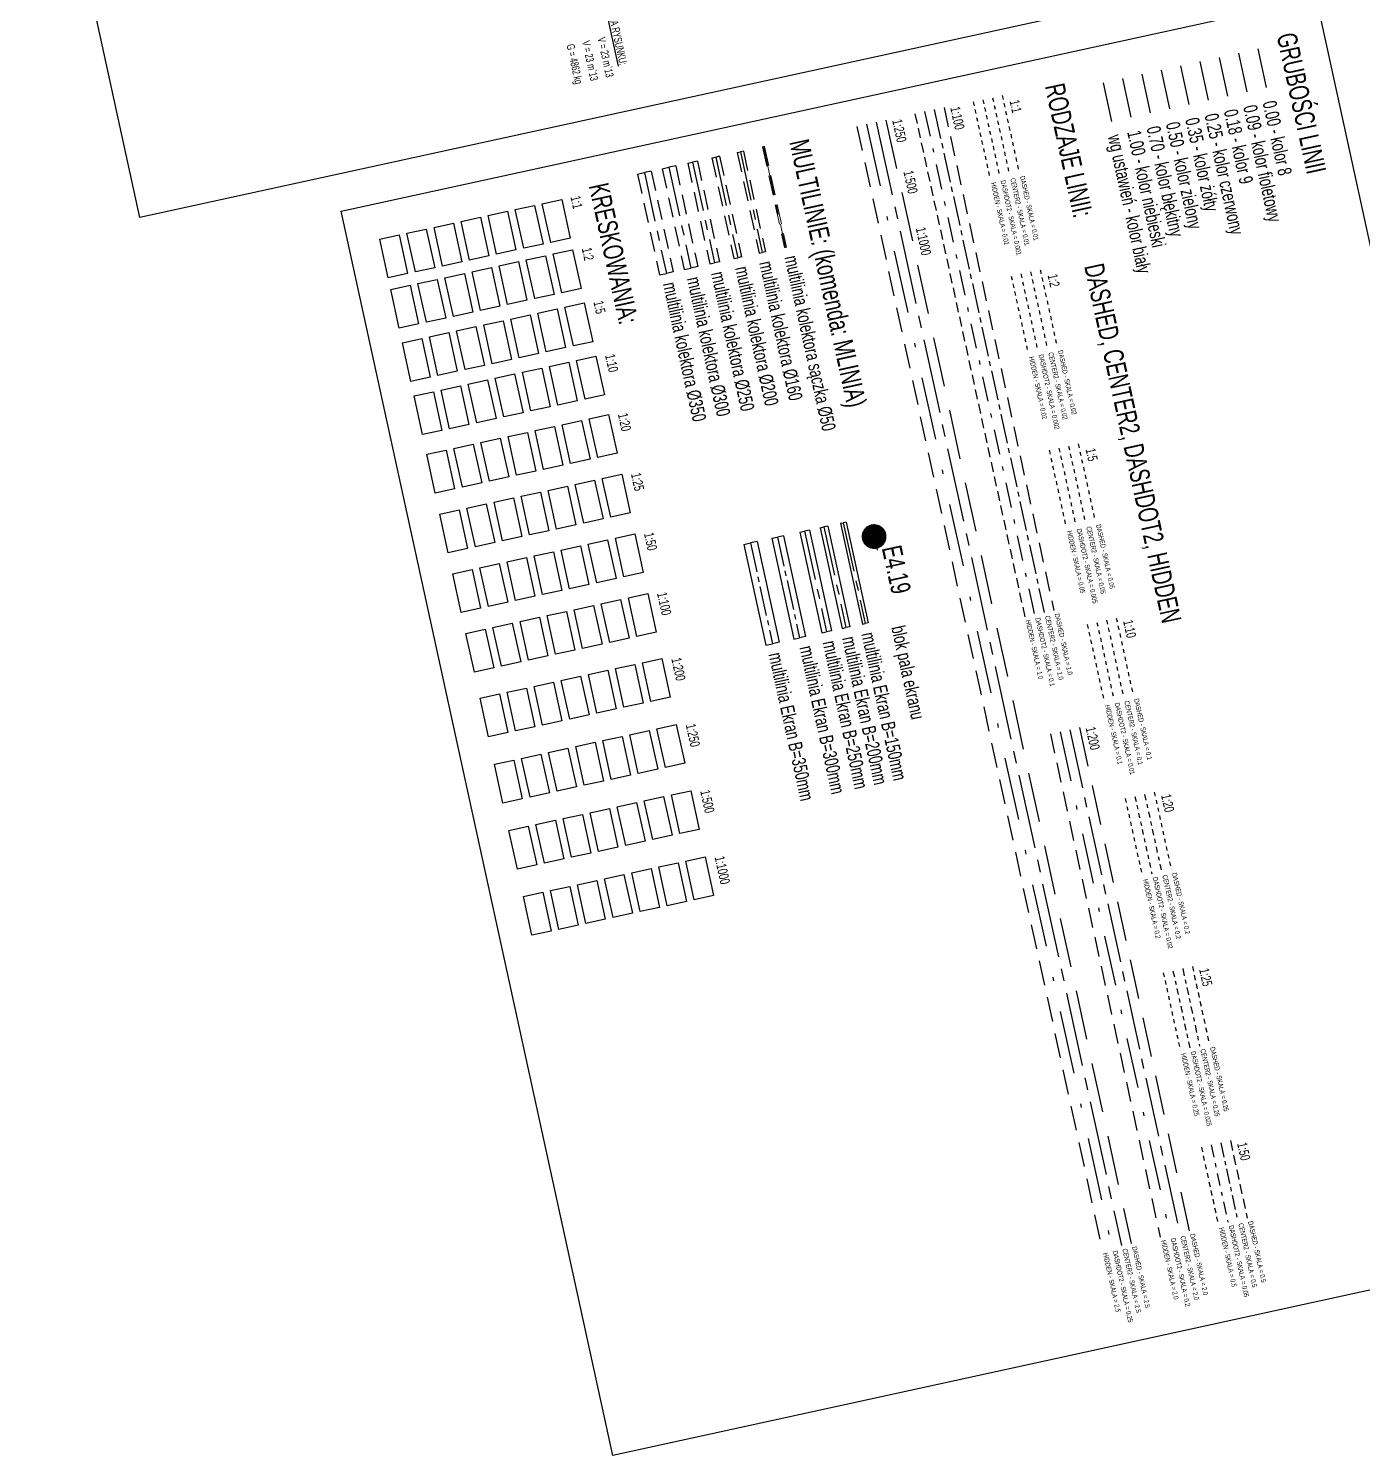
# Model space of a CAD drawing. Header units: metres. Extents: x 8416582 to 8417409, y 5771873 to 5772737.
# Drawn here: x 8416760.03 to 8416793.71, y 5772682.66 to 5772718.68 of the extents above; entities that cross this region are included whole.
import ezdxf
from ezdxf.enums import TextEntityAlignment as Align

# ---------------------------------------------------------------- set-up
doc = ezdxf.new("R2010")
doc.units = ezdxf.units.M
for name, pattern in [('CENTER', [2, 1.25, -0.25, 0.25, -0.25]), ('CENTER2', [1.125, 0.75, -0.125, 0.125, -0.125]), ('DASHDOT2', [12.7, 6.35, -3.175, 0, -3.175]), ('DASHED', [0.75, 0.5, -0.25]), ('HIDDEN', [0.375, 0.25, -0.125])]:
    doc.linetypes.add(name, pattern=pattern)
doc.layers.add('AII_M_ekran pale', color=253, linetype='Continuous')
doc.layers.add('AII_M_konstrukcja', color=7, linetype='Continuous')
for name, color, linetype, lineweight in [('AII_M_konstrukcja 0.00', 8, 'Continuous', 0), ('AII_M_konstrukcja 0.09', 6, 'Continuous', 9), ('AII_M_konstrukcja 0.18', 9, 'Continuous', 18), ('AII_M_konstrukcja 0.25', 1, 'Continuous', 25), ('AII_M_konstrukcja 0.35', 2, 'Continuous', 35), ('AII_M_konstrukcja 0.70', 4, 'Continuous', 70), ('AII_M_konstrukcja 1.00', 5, 'Continuous', 100), ('AII_M_linie przerywane', 9, 'DASHED', 18), ('AII_M_odwodnienie', 8, 'Continuous', 9), ('AII_M_opisy', 1, 'Continuous', 25), ('AII_M_osie', 9, 'CENTER', 18)]:
    doc.layers.add(name, color=color, linetype=linetype, lineweight=lineweight)
doc.layers.add('AII_M_pomoc', color=30, linetype='Continuous', plot=False)
doc.layers.add('AII_M_przedmiar', color=1, linetype='Continuous', plot=False)
doc.styles.add('CDMSTYLE', font='CDMSIMPL.shx', dxfattribs={"width": 0.7, "bigfont": 'CDMBIGPL.shx'})

# ---------------------------------------------------------------- blocks, each defined once
blk = doc.blocks.new('*U404')
at = {"layer": 'AII_M_ekran pale', "linetype": 'Continuous', "lineweight": 13}
h = blk.add_hatch(dxfattribs=at)
h.set_pattern_fill('ANSI37', color=0, scale=0.01)
edge = h.paths.add_edge_path()
edge.add_arc((0, 0), 1.2, 0, 360)
at = {"layer": 'AII_M_ekran pale', "color": 0, "lineweight": 13}
blk.add_circle((0, 0), 1.2, dxfattribs=at)
at = {"layer": 'AII_M_ekran pale', "color": 0, "linetype": 'HIDDEN', "lineweight": 0, "ltscale": 0.5}
blk.add_circle((0, 0), 1, dxfattribs=at)
at = {"layer": 'AII_M_pomoc'}
for points in [[(-0.4, 0), (1.4, 0)], [(0, 0.4), (0, -0.4)]]:
    blk.add_lwpolyline(points, dxfattribs=at)
at = {"layer": 'AII_M_ekran pale', "color": 7, "linetype": 'Continuous', "lineweight": 35, "style": 'CDMSTYLE', "width": 0.7, "flags": 8}
blk.add_attdef('PALNR', (1.3, 0.5), '', height=2, dxfattribs=at)
at = {"layer": 'AII_M_ekran pale', "lineweight": 25, "style": 'CDMSTYLE', "width": 0.7, "flags": 1}
for tag, p in [('PALDLUGOSC', (1.3, -1.9)), ('SŁUPPRZEKROJ', (1.3, -3.6)), ('SŁUPWYS', (1.3, -5.3)), ('RZEDNATEREN', (1.3, -7)), ('RZEDNAPAL', (1.3, -8.7))]:
    blk.add_attdef(tag, p, '', height=1.25, dxfattribs=at)

msp = doc.modelspace()

# ---------------------------------------------------------------- linework, layer by layer
at = {"layer": 'AII_M_konstrukcja', "lineweight": 25, "ltscale": 0.5}
msp.add_line((8416787.1637, 5772717.3127), (8416787.3771, 5772716.3357), dxfattribs=at)
at = {"layer": 'AII_M_konstrukcja', "color": 0, "lineweight": 25}
for p, q in [((8416780.0168, 5772706.0802), (8416780.1145, 5772706.1015)), ((8416780.0168, 5772706.0802), (8416780.5721, 5772703.5376)), ((8416780.2122, 5772706.1229), (8416780.1145, 5772706.1015)), ((8416780.2122, 5772706.1229), (8416780.7675, 5772703.5803)), ((8416780.5297, 5772706.1922), (8416780.603, 5772706.2082)), ((8416780.5297, 5772706.1922), (8416781.085, 5772703.6496)), ((8416780.6762, 5772706.2242), (8416780.603, 5772706.2082)), ((8416780.6762, 5772706.2242), (8416781.2315, 5772703.6817)), ((8416778.4292, 5772705.7335), (8416778.2582, 5772705.6961)), ((8416778.4292, 5772705.7335), (8416778.9845, 5772703.1909)), ((8416778.7956, 5772705.8135), (8416778.9421, 5772705.8455)), ((8416778.7956, 5772705.8135), (8416779.3509, 5772703.2709)), ((8416779.0887, 5772705.8775), (8416778.9421, 5772705.8455)), ((8416779.0887, 5772705.8775), (8416779.644, 5772703.3349)), ((8416779.5039, 5772705.9682), (8416779.626, 5772705.9948)), ((8416779.5039, 5772705.9682), (8416780.0592, 5772703.4256)), ((8416779.7481, 5772706.0215), (8416779.626, 5772705.9948)), ((8416779.7481, 5772706.0215), (8416780.3034, 5772703.4789)), ((8416778.0873, 5772705.6588), (8416778.2582, 5772705.6961)), ((8416778.0873, 5772705.6588), (8416778.6426, 5772703.1162)), ((8416780.5721, 5772703.5376), (8416780.6698, 5772703.559)), ((8416780.7675, 5772703.5803), (8416780.6698, 5772703.559)), ((8416781.085, 5772703.6496), (8416781.1583, 5772703.6656)), ((8416781.2315, 5772703.6817), (8416781.1583, 5772703.6656)), ((8416779.3509, 5772703.2709), (8416779.4974, 5772703.3029)), ((8416779.644, 5772703.3349), (8416779.4974, 5772703.3029)), ((8416780.0592, 5772703.4256), (8416780.1813, 5772703.4523)), ((8416780.3034, 5772703.4789), (8416780.1813, 5772703.4523)), ((8416778.6426, 5772703.1162), (8416778.8135, 5772703.1536)), ((8416778.9845, 5772703.1909), (8416778.8135, 5772703.1536))]:
    msp.add_line(p, q, dxfattribs=at)
at = {"layer": 'AII_M_konstrukcja', "color": 0, "linetype": 'CENTER', "lineweight": 25}
for p, q in [((8416780.1145, 5772706.1015), (8416780.6698, 5772703.559)), ((8416780.603, 5772706.2082), (8416781.1583, 5772703.6656)), ((8416779.626, 5772705.9948), (8416780.1813, 5772703.4523))]:
    msp.add_line(p, q, dxfattribs=at)
at = {"layer": 'AII_M_konstrukcja', "color": 0, "linetype": 'CENTER2', "lineweight": 25}
for p, q in [((8416778.9421, 5772705.8455), (8416779.4974, 5772703.3029)), ((8416778.2582, 5772705.6961), (8416778.8135, 5772703.1536))]:
    msp.add_line(p, q, dxfattribs=at)
at = {"layer": 'AII_M_konstrukcja 0.00', "lineweight": 25, "ltscale": 0.5}
msp.add_line((8416791.0716, 5772718.1662), (8416791.285, 5772717.1892), dxfattribs=at)
at = {"layer": 'AII_M_konstrukcja 0.09', "lineweight": 25, "ltscale": 0.5}
msp.add_line((8416790.5831, 5772718.0595), (8416790.7965, 5772717.0825), dxfattribs=at)
at = {"layer": 'AII_M_konstrukcja 0.18', "lineweight": 25, "ltscale": 0.5}
msp.add_line((8416790.0946, 5772717.9528), (8416790.308, 5772716.9758), dxfattribs=at)
at = {"layer": 'AII_M_konstrukcja 0.25', "lineweight": 25, "ltscale": 0.5}
msp.add_line((8416789.6061, 5772717.8461), (8416789.8195, 5772716.8691), dxfattribs=at)
at = {"layer": 'AII_M_konstrukcja 0.35', "lineweight": 25, "ltscale": 0.5}
for p, q in [((8416788.6292, 5772717.6327), (8416788.8425, 5772716.6557)), ((8416789.1177, 5772717.7394), (8416789.331, 5772716.7624))]:
    msp.add_line(p, q, dxfattribs=at)
at = {"layer": 'AII_M_konstrukcja 0.70', "lineweight": 25, "ltscale": 0.5}
msp.add_line((8416788.1407, 5772717.526), (8416788.3541, 5772716.5491), dxfattribs=at)
at = {"layer": 'AII_M_konstrukcja 1.00', "lineweight": 25, "ltscale": 0.5}
msp.add_line((8416787.6522, 5772717.4193), (8416787.8656, 5772716.4424), dxfattribs=at)
at = {"layer": 'AII_M_linie przerywane', "linetype": 'DASHED', "lineweight": 25, "ltscale": 0.01}
msp.add_line((8416784.6161, 5772716.9882), (8416785.0428, 5772715.0342), dxfattribs=at)
at = {"layer": 'AII_M_linie przerywane', "linetype": 'HIDDEN', "lineweight": 25}
msp.add_line((8416782.4128, 5772716.5312), (8416785.1867, 5772703.8306), dxfattribs=at)
at = {"layer": 'AII_M_linie przerywane', "linetype": 'DASHED', "lineweight": 25}
msp.add_line((8416783.1456, 5772716.6912), (8416785.9194, 5772703.9906), dxfattribs=at)
at = {"layer": 'AII_M_linie przerywane', "linetype": 'HIDDEN', "lineweight": 25, "ltscale": 0.01}
msp.add_line((8416783.8833, 5772716.8281), (8416784.3101, 5772714.8742), dxfattribs=at)
at = {"layer": 'AII_M_linie przerywane', "linetype": 'HIDDEN', "lineweight": 25, "ltscale": 2.5}
msp.add_line((8416780.9474, 5772716.2111), (8416787.1402, 5772687.8559), dxfattribs=at)
at = {"layer": 'AII_M_linie przerywane', "linetype": 'DASHED', "lineweight": 25, "ltscale": 2.5}
msp.add_line((8416781.6801, 5772716.3712), (8416787.873, 5772688.0159), dxfattribs=at)
at = {"layer": 'AII_M_linie przerywane', "linetype": 'DASHED', "lineweight": 25, "ltscale": 0.02}
msp.add_line((8416785.5763, 5772712.5918), (8416786.003, 5772710.6378), dxfattribs=at)
at = {"layer": 'AII_M_linie przerywane', "linetype": 'HIDDEN', "lineweight": 25, "ltscale": 0.02}
msp.add_line((8416784.8435, 5772712.4318), (8416785.2703, 5772710.4778), dxfattribs=at)
at = {"layer": 'AII_M_linie przerywane', "linetype": 'HIDDEN', "lineweight": 25, "ltscale": 0.05}
msp.add_line((8416785.8037, 5772708.0354), (8416786.2305, 5772706.0814), dxfattribs=at)
at = {"layer": 'AII_M_linie przerywane', "linetype": 'DASHED', "lineweight": 25, "ltscale": 0.05}
msp.add_line((8416786.5364, 5772708.1954), (8416786.9632, 5772706.2415), dxfattribs=at)
at = {"layer": 'AII_M_linie przerywane', "linetype": 'HIDDEN', "lineweight": 25, "ltscale": 0.1}
msp.add_line((8416786.7639, 5772703.639), (8416787.1906, 5772701.6851), dxfattribs=at)
at = {"layer": 'AII_M_linie przerywane', "linetype": 'DASHED', "lineweight": 25, "ltscale": 0.1}
msp.add_line((8416787.4966, 5772703.799), (8416787.9234, 5772701.8451), dxfattribs=at)
at = {"layer": 'AII_M_linie przerywane', "linetype": 'HIDDEN', "lineweight": 25, "ltscale": 2}
msp.add_line((8416785.8319, 5772700.8765), (8416788.6057, 5772688.1759), dxfattribs=at)
at = {"layer": 'AII_M_linie przerywane', "linetype": 'DASHED', "lineweight": 25, "ltscale": 2}
msp.add_line((8416786.5646, 5772701.0366), (8416789.3384, 5772688.3359), dxfattribs=at)
at = {"layer": 'AII_M_linie przerywane', "linetype": 'HIDDEN', "lineweight": 25, "ltscale": 0.2}
msp.add_line((8416787.7241, 5772699.2426), (8416788.1508, 5772697.2887), dxfattribs=at)
at = {"layer": 'AII_M_linie przerywane', "linetype": 'DASHED', "lineweight": 25, "ltscale": 0.2}
msp.add_line((8416788.4568, 5772699.4027), (8416788.8835, 5772697.4487), dxfattribs=at)
at = {"layer": 'AII_M_linie przerywane', "linetype": 'DASHED', "lineweight": 25, "ltscale": 0.25}
msp.add_line((8416789.417, 5772695.0063), (8416789.8437, 5772693.0524), dxfattribs=at)
at = {"layer": 'AII_M_linie przerywane', "linetype": 'HIDDEN', "lineweight": 25, "ltscale": 0.25}
msp.add_line((8416788.6842, 5772694.8463), (8416789.111, 5772692.8923), dxfattribs=at)
at = {"layer": 'AII_M_linie przerywane', "linetype": 'DASHED', "lineweight": 25, "ltscale": 0.5}
msp.add_line((8416790.3771, 5772690.6099), (8416790.8039, 5772688.656), dxfattribs=at)
at = {"layer": 'AII_M_linie przerywane', "linetype": 'HIDDEN', "lineweight": 25, "ltscale": 0.5}
msp.add_line((8416789.6444, 5772690.4499), (8416790.0712, 5772688.496), dxfattribs=at)
at = {"layer": 'AII_M_odwodnienie', "color": 140, "linetype": 'DASHED', "lineweight": 25}
for p, q in [((8416777.4794, 5772715.4578), (8416777.3817, 5772715.4365)), ((8416777.4794, 5772715.4578), (8416778.0347, 5772712.9153)), ((8416777.9243, 5772715.555), (8416778.0025, 5772715.5721)), ((8416777.9243, 5772715.555), (8416778.4796, 5772713.0125)), ((8416778.0806, 5772715.5892), (8416778.0025, 5772715.5721)), ((8416778.0806, 5772715.5892), (8416778.6359, 5772713.0466)), ((8416776.028, 5772715.1409), (8416776.1989, 5772715.1782)), ((8416776.028, 5772715.1409), (8416776.5833, 5772712.5983)), ((8416776.3699, 5772715.2155), (8416776.1989, 5772715.1782)), ((8416776.3699, 5772715.2155), (8416776.9252, 5772712.673)), ((8416776.6734, 5772715.2818), (8416776.7955, 5772715.3085)), ((8416776.6734, 5772715.2818), (8416777.2287, 5772712.7392)), ((8416776.9176, 5772715.3352), (8416776.7955, 5772715.3085)), ((8416776.9176, 5772715.3352), (8416777.4729, 5772712.7926)), ((8416777.284, 5772715.4152), (8416777.3817, 5772715.4365)), ((8416777.284, 5772715.4152), (8416777.8393, 5772712.8726)), ((8416775.409, 5772715.0057), (8416775.58, 5772715.043)), ((8416775.409, 5772715.0057), (8416775.9643, 5772712.4631)), ((8416775.7509, 5772715.0803), (8416775.58, 5772715.043)), ((8416775.7509, 5772715.0803), (8416776.3062, 5772712.5378)), ((8416778.4796, 5772713.0125), (8416778.5578, 5772713.0295)), ((8416778.6359, 5772713.0466), (8416778.5578, 5772713.0295)), ((8416776.5833, 5772712.5983), (8416776.7542, 5772712.6356)), ((8416776.9252, 5772712.673), (8416776.7542, 5772712.6356)), ((8416777.2287, 5772712.7392), (8416777.3508, 5772712.7659)), ((8416777.4729, 5772712.7926), (8416777.3508, 5772712.7659)), ((8416777.8393, 5772712.8726), (8416777.937, 5772712.8939)), ((8416778.0347, 5772712.9153), (8416777.937, 5772712.8939)), ((8416775.9643, 5772712.4631), (8416776.1353, 5772712.5004)), ((8416776.3062, 5772712.5378), (8416776.1353, 5772712.5004))]:
    msp.add_line(p, q, dxfattribs=at)
at = {"layer": 'AII_M_odwodnienie', "color": 140, "linetype": 'CENTER', "lineweight": 25}
for p, q in [((8416778.0025, 5772715.5721), (8416778.5578, 5772713.0295)), ((8416776.1989, 5772715.1782), (8416776.7542, 5772712.6356)), ((8416776.7955, 5772715.3085), (8416777.3508, 5772712.7659)), ((8416777.3817, 5772715.4365), (8416777.937, 5772712.8939)), ((8416775.58, 5772715.043), (8416776.1353, 5772712.5004))]:
    msp.add_line(p, q, dxfattribs=at)
at = {"layer": 'AII_M_odwodnienie', "color": 140, "linetype": 'DASHED'}
for p, q in [((8416778.5625, 5772715.6944), (8416778.5869, 5772715.6997)), ((8416778.5625, 5772715.6944), (8416779.1178, 5772713.1518)), ((8416778.6113, 5772715.7051), (8416778.5869, 5772715.6997)), ((8416778.6113, 5772715.7051), (8416779.1666, 5772713.1625)), ((8416779.1178, 5772713.1518), (8416779.1422, 5772713.1572)), ((8416779.1666, 5772713.1625), (8416779.1422, 5772713.1572))]:
    msp.add_line(p, q, dxfattribs=at)
at = {"layer": 'AII_M_odwodnienie', "color": 140, "linetype": 'CENTER'}
msp.add_line((8416778.5869, 5772715.6997), (8416779.1422, 5772713.1572), dxfattribs=at)
at = {"layer": 'AII_M_opisy', "color": 40, "linetype": 'Continuous', "lineweight": 25}
for points in [[(8416773.4906, 5772714.3664), (8416773.704, 5772713.3894), (8416773.2155, 5772713.2828), (8416773.0021, 5772714.2597)], [(8416772.1229, 5772714.0677), (8416772.3362, 5772713.0907), (8416771.8478, 5772712.984), (8416771.6344, 5772713.961)], [(8416772.8068, 5772714.217), (8416773.0201, 5772713.2401), (8416772.5316, 5772713.1334), (8416772.3183, 5772714.1104)], [(8416770.7551, 5772713.769), (8416770.9685, 5772712.792), (8416770.48, 5772712.6853), (8416770.2666, 5772713.6623)], [(8416771.439, 5772713.9183), (8416771.6524, 5772712.9414), (8416771.1639, 5772712.8347), (8416770.9505, 5772713.8116)], [(8416769.3874, 5772713.4702), (8416769.6007, 5772712.4933), (8416769.1122, 5772712.3866), (8416768.8989, 5772713.3636)], [(8416770.0712, 5772713.6196), (8416770.2846, 5772712.6426), (8416769.7961, 5772712.5359), (8416769.5827, 5772713.5129)], [(8416773.0841, 5772712.947), (8416773.2975, 5772711.97), (8416772.809, 5772711.8633), (8416772.5956, 5772712.8403)], [(8416773.768, 5772713.0963), (8416773.9814, 5772712.1194), (8416773.4929, 5772712.0127), (8416773.2795, 5772712.9897)], [(8416771.7164, 5772712.6483), (8416771.9297, 5772711.6713), (8416771.4413, 5772711.5646), (8416771.2279, 5772712.5416)], [(8416772.4003, 5772712.7976), (8416772.6136, 5772711.8207), (8416772.1251, 5772711.714), (8416771.9118, 5772712.6909)], [(8416770.3486, 5772712.3495), (8416770.562, 5772711.3726), (8416770.0735, 5772711.2659), (8416769.8601, 5772712.2429)], [(8416771.0325, 5772712.4989), (8416771.2459, 5772711.5219), (8416770.7574, 5772711.4152), (8416770.544, 5772712.3922)], [(8416769.6647, 5772712.2002), (8416769.8781, 5772711.2232), (8416769.3896, 5772711.1165), (8416769.1763, 5772712.0935)], [(8416773.3775, 5772711.6037), (8416773.5909, 5772710.6267), (8416773.1024, 5772710.52), (8416772.889, 5772711.497)], [(8416774.0614, 5772711.753), (8416774.2748, 5772710.776), (8416773.7863, 5772710.6694), (8416773.5729, 5772711.6463)], [(8416771.3259, 5772711.1556), (8416771.5393, 5772710.1786), (8416771.0508, 5772710.0719), (8416770.8374, 5772711.0489)], [(8416772.0098, 5772711.3049), (8416772.2231, 5772710.328), (8416771.7347, 5772710.2213), (8416771.5213, 5772711.1982)], [(8416772.6936, 5772711.4543), (8416772.907, 5772710.4773), (8416772.4185, 5772710.3706), (8416772.2052, 5772711.3476)], [(8416769.9581, 5772710.8568), (8416770.1715, 5772709.8799), (8416769.683, 5772709.7732), (8416769.4696, 5772710.7502)], [(8416770.642, 5772711.0062), (8416770.8554, 5772710.0292), (8416770.3669, 5772709.9226), (8416770.1535, 5772710.8995)], [(8416774.3548, 5772710.4097), (8416774.5682, 5772709.4327), (8416774.0797, 5772709.326), (8416773.8663, 5772710.303)], [(8416772.987, 5772710.111), (8416773.2004, 5772709.134), (8416772.7119, 5772709.0273), (8416772.4985, 5772710.0043)], [(8416773.6709, 5772710.2603), (8416773.8843, 5772709.2833), (8416773.3958, 5772709.1767), (8416773.1824, 5772710.1536)], [(8416771.6193, 5772709.8122), (8416771.8326, 5772708.8353), (8416771.3442, 5772708.7286), (8416771.1308, 5772709.7055)], [(8416772.3032, 5772709.9616), (8416772.5165, 5772708.9846), (8416772.028, 5772708.8779), (8416771.8147, 5772709.8549)], [(8416770.2515, 5772709.5135), (8416770.4649, 5772708.5365), (8416769.9764, 5772708.4299), (8416769.763, 5772709.4068)], [(8416770.9354, 5772709.6629), (8416771.1488, 5772708.6859), (8416770.6603, 5772708.5792), (8416770.4469, 5772709.5562)], [(8416773.3089, 5772708.6374), (8416773.5222, 5772707.6604), (8416773.0338, 5772707.5537), (8416772.8204, 5772708.5307)], [(8416773.9927, 5772708.7867), (8416774.2061, 5772707.8097), (8416773.7176, 5772707.7031), (8416773.5043, 5772708.68)], [(8416774.6766, 5772708.9361), (8416774.89, 5772707.9591), (8416774.4015, 5772707.8524), (8416774.1881, 5772708.8294)], [(8416771.9411, 5772708.3386), (8416772.1545, 5772707.3617), (8416771.666, 5772707.255), (8416771.4526, 5772708.2319)], [(8416772.625, 5772708.488), (8416772.8384, 5772707.511), (8416772.3499, 5772707.4043), (8416772.1365, 5772708.3813)], [(8416770.5733, 5772708.0399), (8416770.7867, 5772707.0629), (8416770.2982, 5772706.9563), (8416770.0849, 5772707.9332)], [(8416771.2572, 5772708.1893), (8416771.4706, 5772707.2123), (8416770.9821, 5772707.1056), (8416770.7687, 5772708.0826)], [(8416774.3217, 5772707.2806), (8416774.5351, 5772706.3036), (8416774.0466, 5772706.1969), (8416773.8332, 5772707.1739)], [(8416775.0056, 5772707.4299), (8416775.2189, 5772706.4529), (8416774.7305, 5772706.3463), (8416774.5171, 5772707.3232)], [(8416772.2701, 5772706.8325), (8416772.4834, 5772705.8555), (8416771.9949, 5772705.7488), (8416771.7816, 5772706.7258)], [(8416772.9539, 5772706.9818), (8416773.1673, 5772706.0049), (8416772.6788, 5772705.8982), (8416772.4655, 5772706.8751)], [(8416773.6378, 5772707.1312), (8416773.8512, 5772706.1542), (8416773.3627, 5772706.0475), (8416773.1493, 5772707.0245)], [(8416770.9023, 5772706.5338), (8416771.1157, 5772705.5568), (8416770.6272, 5772705.4501), (8416770.4138, 5772706.4271)], [(8416771.5862, 5772706.6831), (8416771.7996, 5772705.7061), (8416771.3111, 5772705.5995), (8416771.0977, 5772706.5764)], [(8416774.6506, 5772705.7744), (8416774.864, 5772704.7974), (8416774.3755, 5772704.6907), (8416774.1622, 5772705.6677)], [(8416775.3345, 5772705.9238), (8416775.5479, 5772704.9468), (8416775.0594, 5772704.8401), (8416774.846, 5772705.8171)], [(8416773.2829, 5772705.4757), (8416773.4963, 5772704.4987), (8416773.0078, 5772704.392), (8416772.7944, 5772705.369)], [(8416773.9668, 5772705.625), (8416774.1801, 5772704.6481), (8416773.6917, 5772704.5414), (8416773.4783, 5772705.5183)], [(8416771.2312, 5772705.0276), (8416771.4446, 5772704.0506), (8416770.9561, 5772703.9439), (8416770.7428, 5772704.9209)], [(8416771.9151, 5772705.1769), (8416772.1285, 5772704.2), (8416771.64, 5772704.0933), (8416771.4266, 5772705.0703)], [(8416772.599, 5772705.3263), (8416772.8124, 5772704.3493), (8416772.3239, 5772704.2427), (8416772.1105, 5772705.2196)], [(8416775.6635, 5772704.4176), (8416775.8768, 5772703.4406), (8416775.3884, 5772703.3339), (8416775.175, 5772704.3109)], [(8416773.6118, 5772703.9695), (8416773.8252, 5772702.9925), (8416773.3367, 5772702.8858), (8416773.1234, 5772703.8628)], [(8416774.2957, 5772704.1189), (8416774.5091, 5772703.1419), (8416774.0206, 5772703.0352), (8416773.8072, 5772704.0122)], [(8416774.9796, 5772704.2682), (8416775.193, 5772703.2913), (8416774.7045, 5772703.1846), (8416774.4911, 5772704.1615)], [(8416772.2441, 5772703.6708), (8416772.4575, 5772702.6938), (8416771.969, 5772702.5871), (8416771.7556, 5772703.5641)], [(8416772.928, 5772703.8201), (8416773.1413, 5772702.8432), (8416772.6528, 5772702.7365), (8416772.4395, 5772703.7135)], [(8416771.5602, 5772703.5214), (8416771.7736, 5772702.5445), (8416771.2851, 5772702.4378), (8416771.0717, 5772703.4147)], [(8416774.6531, 5772702.4824), (8416774.8665, 5772701.5055), (8416774.378, 5772701.3988), (8416774.1646, 5772702.3758)], [(8416775.337, 5772702.6318), (8416775.5504, 5772701.6548), (8416775.0619, 5772701.5481), (8416774.8485, 5772702.5251)], [(8416776.0209, 5772702.7812), (8416776.2342, 5772701.8042), (8416775.7458, 5772701.6975), (8416775.5324, 5772702.6745)], [(8416773.2854, 5772702.1837), (8416773.4987, 5772701.2067), (8416773.0102, 5772701.1001), (8416772.7969, 5772702.077)], [(8416773.9692, 5772702.3331), (8416774.1826, 5772701.3561), (8416773.6941, 5772701.2494), (8416773.4808, 5772702.2264)], [(8416771.9176, 5772701.885), (8416772.131, 5772700.908), (8416771.6425, 5772700.8013), (8416771.4291, 5772701.7783)], [(8416772.6015, 5772702.0344), (8416772.8149, 5772701.0574), (8416772.3264, 5772700.9507), (8416772.113, 5772701.9277)], [(8416776.3854, 5772701.1122), (8416776.5988, 5772700.1352), (8416776.1103, 5772700.0285), (8416775.8969, 5772701.0055)], [(8416775.0176, 5772700.8134), (8416775.231, 5772699.8365), (8416774.7425, 5772699.7298), (8416774.5291, 5772700.7068)], [(8416775.7015, 5772700.9628), (8416775.9149, 5772699.9858), (8416775.4264, 5772699.8792), (8416775.213, 5772700.8561)], [(8416772.966, 5772700.3654), (8416773.1794, 5772699.3884), (8416772.6909, 5772699.2817), (8416772.4775, 5772700.2587)], [(8416773.6499, 5772700.5147), (8416773.8632, 5772699.5378), (8416773.3748, 5772699.4311), (8416773.1614, 5772700.408)], [(8416774.3337, 5772700.6641), (8416774.5471, 5772699.6871), (8416774.0586, 5772699.5804), (8416773.8453, 5772700.5574)], [(8416772.2821, 5772700.216), (8416772.4955, 5772699.239), (8416772.007, 5772699.1323), (8416771.7936, 5772700.1093)], [(8416776.066, 5772699.2938), (8416776.2794, 5772698.3168), (8416775.7909, 5772698.2102), (8416775.5775, 5772699.1871)], [(8416776.7499, 5772699.4432), (8416776.9633, 5772698.4662), (8416776.4748, 5772698.3595), (8416776.2614, 5772699.3365)], [(8416774.6983, 5772698.9951), (8416774.9116, 5772698.0181), (8416774.4231, 5772697.9114), (8416774.2098, 5772698.8884)], [(8416775.3821, 5772699.1445), (8416775.5955, 5772698.1675), (8416775.107, 5772698.0608), (8416774.8937, 5772699.0378)], [(8416772.6466, 5772698.547), (8416772.86, 5772697.57), (8416772.3715, 5772697.4634), (8416772.1581, 5772698.4403)], [(8416773.3305, 5772698.6964), (8416773.5439, 5772697.7194), (8416773.0554, 5772697.6127), (8416772.842, 5772698.5897)], [(8416774.0144, 5772698.8457), (8416774.2278, 5772697.8688), (8416773.7393, 5772697.7621), (8416773.5259, 5772698.739)], [(8416775.7467, 5772697.4755), (8416775.96, 5772696.4985), (8416775.4715, 5772696.3918), (8416775.2582, 5772697.3688)], [(8416776.4305, 5772697.6248), (8416776.6439, 5772696.6479), (8416776.1554, 5772696.5412), (8416775.942, 5772697.5181)], [(8416777.1144, 5772697.7742), (8416777.3278, 5772696.7972), (8416776.8393, 5772696.6905), (8416776.6259, 5772697.6675)], [(8416774.3789, 5772697.1767), (8416774.5923, 5772696.1998), (8416774.1038, 5772696.0931), (8416773.8904, 5772697.0701)], [(8416775.0628, 5772697.3261), (8416775.2761, 5772696.3491), (8416774.7877, 5772696.2424), (8416774.5743, 5772697.2194)], [(8416773.0111, 5772696.878), (8416773.2245, 5772695.9011), (8416772.736, 5772695.7944), (8416772.5226, 5772696.7713)], [(8416773.695, 5772697.0274), (8416773.9084, 5772696.0504), (8416773.4199, 5772695.9437), (8416773.2065, 5772696.9207)]]:
    msp.add_lwpolyline(points, close=True, dxfattribs=at)
at = {"layer": 'AII_M_osie', "linetype": 'CENTER2', "lineweight": 25, "ltscale": 0.01}
msp.add_line((8416784.3718, 5772716.9348), (8416784.7986, 5772714.9809), dxfattribs=at)
at = {"layer": 'AII_M_osie', "linetype": 'DASHDOT2', "lineweight": 25, "ltscale": 0.1}
msp.add_line((8416782.6571, 5772716.5845), (8416785.4309, 5772703.8839), dxfattribs=at)
at = {"layer": 'AII_M_osie', "linetype": 'CENTER2', "lineweight": 25}
msp.add_line((8416782.9013, 5772716.6379), (8416785.6752, 5772703.9373), dxfattribs=at)
at = {"layer": 'AII_M_osie', "linetype": 'DASHDOT2', "lineweight": 25, "ltscale": 0.001}
msp.add_line((8416784.1276, 5772716.8815), (8416784.5543, 5772714.9275), dxfattribs=at)
at = {"layer": 'AII_M_osie', "linetype": 'DASHDOT2', "lineweight": 25, "ltscale": 0.25}
msp.add_line((8416781.1916, 5772716.2645), (8416787.3845, 5772687.9092), dxfattribs=at)
at = {"layer": 'AII_M_osie', "linetype": 'CENTER2', "lineweight": 25, "ltscale": 2.5}
msp.add_line((8416781.4359, 5772716.3178), (8416787.6287, 5772687.9625), dxfattribs=at)
at = {"layer": 'AII_M_osie', "linetype": 'DASHDOT2', "lineweight": 25, "ltscale": 0.002}
msp.add_line((8416785.0878, 5772712.4851), (8416785.5145, 5772710.5312), dxfattribs=at)
at = {"layer": 'AII_M_osie', "linetype": 'CENTER2', "lineweight": 25, "ltscale": 0.02}
msp.add_line((8416785.332, 5772712.5384), (8416785.7588, 5772710.5845), dxfattribs=at)
at = {"layer": 'AII_M_osie', "linetype": 'DASHDOT2', "lineweight": 25, "ltscale": 0.005}
msp.add_line((8416786.0479, 5772708.0887), (8416786.4747, 5772706.1348), dxfattribs=at)
at = {"layer": 'AII_M_osie', "linetype": 'CENTER2', "lineweight": 25, "ltscale": 0.05}
msp.add_line((8416786.2922, 5772708.1421), (8416786.7189, 5772706.1881), dxfattribs=at)
at = {"layer": 'AII_M_osie', "linetype": 'DASHDOT2', "lineweight": 25, "ltscale": 0.01}
msp.add_line((8416787.0081, 5772703.6924), (8416787.4349, 5772701.7384), dxfattribs=at)
at = {"layer": 'AII_M_osie', "linetype": 'CENTER2', "lineweight": 25, "ltscale": 0.1}
msp.add_line((8416787.2524, 5772703.7457), (8416787.6791, 5772701.7918), dxfattribs=at)
at = {"layer": 'AII_M_osie', "linetype": 'DASHDOT2', "lineweight": 25, "ltscale": 0.2}
msp.add_line((8416786.0761, 5772700.9299), (8416788.8499, 5772688.2293), dxfattribs=at)
at = {"layer": 'AII_M_osie', "linetype": 'CENTER2', "lineweight": 25, "ltscale": 2}
msp.add_line((8416786.3203, 5772700.9832), (8416789.0942, 5772688.2826), dxfattribs=at)
at = {"layer": 'AII_M_osie', "linetype": 'DASHDOT2', "lineweight": 25, "ltscale": 0.02}
msp.add_line((8416787.9683, 5772699.296), (8416788.395, 5772697.342), dxfattribs=at)
at = {"layer": 'AII_M_osie', "linetype": 'CENTER2', "lineweight": 25, "ltscale": 0.2}
msp.add_line((8416788.2125, 5772699.3493), (8416788.6393, 5772697.3954), dxfattribs=at)
at = {"layer": 'AII_M_osie', "linetype": 'CENTER2', "lineweight": 25, "ltscale": 0.25}
msp.add_line((8416789.1727, 5772694.953), (8416789.5995, 5772692.999), dxfattribs=at)
at = {"layer": 'AII_M_osie', "linetype": 'DASHDOT2', "lineweight": 25, "ltscale": 0.025}
msp.add_line((8416788.9285, 5772694.8996), (8416789.3552, 5772692.9457), dxfattribs=at)
at = {"layer": 'AII_M_osie', "linetype": 'DASHDOT2', "lineweight": 25, "ltscale": 0.05}
msp.add_line((8416789.8887, 5772690.5033), (8416790.3154, 5772688.5493), dxfattribs=at)
at = {"layer": 'AII_M_osie', "linetype": 'CENTER2', "lineweight": 25, "ltscale": 0.5}
msp.add_line((8416790.1329, 5772690.5566), (8416790.5596, 5772688.6027), dxfattribs=at)
at = {"layer": 'AII_M_pomoc', "linetype": 'Continuous', "lineweight": 25}
for points in [[(8416789.5323, 5772733.2416), (8416792.3474, 5772720.3521), (8416762.8419, 5772713.908), (8416760.0268, 5772726.7975)], [(8416792.5457, 5772719.4442), (8416799.4041, 5772688.0415), (8416774.7834, 5772682.6643), (8416767.925, 5772714.067)]]:
    msp.add_lwpolyline(points, close=True, dxfattribs=at)

# ---------------------------------------------------------------- block references
at = {"layer": 'AII_M_ekran pale', "color": 7, "linetype": 'Continuous', "lineweight": 25}
ref = msp.add_blockref('*U404', (8416781.38, 5772705.8581), dxfattribs=dict(at, xscale=0.25, yscale=0.25, zscale=0.25, rotation=282.3200789319986))
ref.add_attrib('PALNR', 'E4.19', (8416781.5715, 5772705.5672), dxfattribs={"color": 7, "linetype": 'Continuous', "lineweight": 35, "height": 0.5, "rotation": 282.32008, "style": 'CDMSTYLE', "width": 0.7})

# ---------------------------------------------------------------- texts
at = {"layer": 'AII_M_opisy', "color": 40, "linetype": 'Continuous', "lineweight": 25, "style": 'CDMSTYLE', "width": 0.7}
for s, height, p in [('GRUBOŚCI LINII', 0.5, (8416791.5435, 5772718.5072)), ('RODZAJE LINII:', 0.5, (8416785.6898, 5772717.2287)), ('MULTILINIE: (komenda: MLINIA)', 0.5, (8416779.2364, 5772715.8192)), ('KRESKOWANIA:', 0.5, (8416774.1747, 5772714.7138)), ('HIDDEN - SKALA = 0.01', 0.125, (8416784.3298, 5772714.7841)), ('DASHDOT2 - SKALA = 0.001', 0.125, (8416784.574, 5772714.8375)), ('CENTER2 - SKALA = 0.01', 0.125, (8416784.8182, 5772714.8908)), ('DASHED - SKALA = 0.01', 0.125, (8416785.0625, 5772714.9442)), ('DASHED, CENTER2, DASHDOT2, HIDDEN', 0.5, (8416786.6827, 5772712.6826)), ('HIDDEN - SKALA = 0.02', 0.125, (8416785.2899, 5772710.3878)), ('DASHDOT2 - SKALA = 0.002', 0.125, (8416785.5342, 5772710.4411)), ('CENTER2 - SKALA = 0.02', 0.125, (8416785.7784, 5772710.4945)), ('DASHED - SKALA = 0.02', 0.125, (8416786.0227, 5772710.5478)), ('CENTER2 - SKALA = 0.05', 0.125, (8416786.7386, 5772706.0981)), ('DASHED - SKALA = 0.05', 0.125, (8416786.9828, 5772706.1514)), ('HIDDEN - SKALA = 0.05', 0.125, (8416786.2501, 5772705.9914)), ('DASHDOT2 - SKALA = 0.005', 0.125, (8416786.4944, 5772706.0447)), ('HIDDEN - SKALA = 1.0', 0.125, (8416785.2064, 5772703.7405)), ('DASHDOT2 - SKALA = 0.1', 0.125, (8416785.4506, 5772703.7939)), ('CENTER2 - SKALA = 1.0', 0.125, (8416785.6948, 5772703.8472)), ('DASHED - SKALA = 1.0', 0.125, (8416785.9391, 5772703.9006)), ('DASHED - SKALA = 0.1', 0.125, (8416787.943, 5772701.7551)), ('HIDDEN - SKALA = 0.1', 0.125, (8416787.2103, 5772701.595)), ('DASHDOT2 - SKALA = 0.01', 0.125, (8416787.4545, 5772701.6484)), ('CENTER2 - SKALA = 0.1', 0.125, (8416787.6988, 5772701.7017)), ('HIDDEN - SKALA = 0.2', 0.125, (8416788.1705, 5772697.1987)), ('DASHDOT2 - SKALA = 0.02', 0.125, (8416788.4147, 5772697.252)), ('CENTER2 - SKALA = 0.2', 0.125, (8416788.659, 5772697.3054)), ('DASHED - SKALA = 0.2', 0.125, (8416788.9032, 5772697.3587)), ('HIDDEN - SKALA = 0.25', 0.125, (8416789.1306, 5772692.8023)), ('DASHDOT2 - SKALA = 0.025', 0.125, (8416789.3749, 5772692.8556)), ('CENTER2 - SKALA = 0.25', 0.125, (8416789.6191, 5772692.909)), ('DASHED - SKALA = 0.25', 0.125, (8416789.8634, 5772692.9623)), ('DASHDOT2 - SKALA = 0.05', 0.125, (8416790.3351, 5772688.4593)), ('CENTER2 - SKALA = 0.5', 0.125, (8416790.5793, 5772688.5126)), ('DASHED - SKALA = 0.5', 0.125, (8416790.8236, 5772688.566)), ('HIDDEN - SKALA = 2.0', 0.125, (8416788.6254, 5772688.0859)), ('DASHDOT2 - SKALA = 0.2', 0.125, (8416788.8696, 5772688.1392)), ('CENTER2 - SKALA = 2.0', 0.125, (8416789.1139, 5772688.1926)), ('DASHED - SKALA = 2.0', 0.125, (8416789.3581, 5772688.2459)), ('HIDDEN - SKALA = 0.5', 0.125, (8416790.0908, 5772688.4059)), ('HIDDEN - SKALA = 2.5', 0.125, (8416787.1599, 5772687.7658)), ('DASHDOT2 - SKALA = 0.25', 0.125, (8416787.4042, 5772687.8192)), ('CENTER2 - SKALA = 2.5', 0.125, (8416787.6484, 5772687.8725)), ('DASHED - SKALA = 2.5', 0.125, (8416787.8926, 5772687.9258))]:
    msp.add_text(s, height=height, rotation=282.32008, dxfattribs=at).set_placement(p)
at = {"layer": 'AII_M_opisy', "color": 1, "linetype": 'Continuous', "lineweight": 0, "style": 'CDMSTYLE', "width": 0.7}
for s, p in [('1:100', (8416783.4863, 5772716.4202)), ('1:1', (8416784.9568, 5772716.7171)), ('1:250', (8416782.0208, 5772716.1001)), ('1:500', (8416782.3035, 5772714.8057)), ('1:1', (8416773.8687, 5772714.2955)), ('1:1000', (8416782.6297, 5772713.3122)), ('1:2', (8416774.1541, 5772712.9888)), ('1:2', (8416785.9169, 5772712.3207)), ('1:5', (8416774.4475, 5772711.6454)), ('1:10', (8416774.7551, 5772710.237)), ('1:20', (8416775.0805, 5772708.7471)), ('1:5', (8416786.8771, 5772707.9244)), ('1:25', (8416775.4095, 5772707.2409)), ('1:50', (8416775.7384, 5772705.7347)), ('1:100', (8416776.0816, 5772704.1635)), ('1:10', (8416787.8373, 5772703.528)), ('1:200', (8416776.4426, 5772702.5107)), ('1:250', (8416776.8071, 5772700.8418)), ('1:200', (8416786.9053, 5772700.7655)), ('1:500', (8416777.1716, 5772699.1728)), ('1:20', (8416788.7975, 5772699.1316)), ('1:1000', (8416777.5503, 5772697.4386)), ('1:25', (8416789.7576, 5772694.7353)), ('1:50', (8416790.7178, 5772690.3389))]:
    msp.add_text(s, height=0.25, rotation=282.32008, dxfattribs=at).set_placement(p, align=Align.MIDDLE_CENTER)
at = {"layer": 'AII_M_opisy', "color": 1, "linetype": 'Continuous', "lineweight": 25, "style": 'CDMSTYLE', "width": 0.7}
msp.add_text('0.25 - kolor czerwony', height=0.35, rotation=282.32008, dxfattribs=at).set_placement((8416789.8936, 5772716.5297), align=Align.MIDDLE_LEFT)
at = {"layer": 'AII_M_opisy', "color": 9, "linetype": 'Continuous', "lineweight": 25, "style": 'CDMSTYLE', "width": 0.7}
msp.add_text('0.18 - kolor 9', height=0.35, rotation=282.32008, dxfattribs=at).set_placement((8416790.3821, 5772716.6364), align=Align.MIDDLE_LEFT)
at = {"layer": 'AII_M_opisy', "color": 6, "linetype": 'Continuous', "lineweight": 25, "style": 'CDMSTYLE', "width": 0.7}
msp.add_text('0.09 - kolor fioletowy', height=0.35, rotation=282.32008, dxfattribs=at).set_placement((8416790.8706, 5772716.7431), align=Align.MIDDLE_LEFT)
at = {"layer": 'AII_M_opisy', "color": 8, "linetype": 'Continuous', "lineweight": 25, "style": 'CDMSTYLE', "width": 0.7}
msp.add_text('0.00 - kolor 8', height=0.35, rotation=282.32008, dxfattribs=at).set_placement((8416791.3591, 5772716.8498), align=Align.MIDDLE_LEFT)
at = {"layer": 'AII_M_opisy', "color": 4, "linetype": 'Continuous', "lineweight": 25, "style": 'CDMSTYLE', "width": 0.7}
msp.add_text('0.70 - kolor błękitny', height=0.35, rotation=282.32008, dxfattribs=at).set_placement((8416788.4282, 5772716.2097), align=Align.MIDDLE_LEFT)
at = {"layer": 'AII_M_opisy', "color": 3, "linetype": 'Continuous', "lineweight": 25, "style": 'CDMSTYLE', "width": 0.7}
msp.add_text('0.50 - kolor zielony', height=0.35, rotation=282.32008, dxfattribs=at).set_placement((8416788.9167, 5772716.3164), align=Align.MIDDLE_LEFT)
at = {"layer": 'AII_M_opisy', "color": 2, "linetype": 'Continuous', "lineweight": 25, "style": 'CDMSTYLE', "width": 0.7}
msp.add_text('0.35 - kolor żółty', height=0.35, rotation=282.32008, dxfattribs=at).set_placement((8416789.4052, 5772716.4231), align=Align.MIDDLE_LEFT)
at = {"layer": 'AII_M_opisy', "color": 7, "linetype": 'Continuous', "lineweight": 25, "style": 'CDMSTYLE', "width": 0.7}
msp.add_text('wg ustawień - kolor biały', height=0.35, rotation=282.32008, dxfattribs=at).set_placement((8416787.4512, 5772715.9963), align=Align.MIDDLE_LEFT)
at = {"layer": 'AII_M_opisy', "color": 5, "linetype": 'Continuous', "lineweight": 25, "style": 'CDMSTYLE', "width": 0.7}
msp.add_text('1.00 - kolor niebieski', height=0.35, rotation=282.32008, dxfattribs=at).set_placement((8416787.9397, 5772716.103), align=Align.MIDDLE_LEFT)
at = {"layer": 'AII_M_opisy', "color": 40, "linetype": 'Continuous', "lineweight": 25, "style": 'CDMSTYLE', "width": 0.7}
for s, p in [('multilinia kolektora sączka %%C50', (8416779.286, 5772712.9448)), ('multilinia kolektora %%C200', (8416778.0388, 5772712.6724)), ('multilinia kolektora %%C160', (8416778.6468, 5772712.8052)), ('multilinia kolektora %%C350', (8416776.2148, 5772712.274)), ('multilinia kolektora %%C300', (8416776.8228, 5772712.4068)), ('multilinia kolektora %%C250', (8416777.4308, 5772712.5396)), ('blok pala ekranu', (8416781.9836, 5772703.6021)), ('multilinia Ekran B=250mm', (8416780.2518, 5772703.2239)), ('multilinia Ekran B=200mm', (8416780.7403, 5772703.3306)), ('multilinia Ekran B=150mm', (8416781.2288, 5772703.4373)), ('multilinia Ekran B=350mm', (8416778.884, 5772702.9252)), ('multilinia Ekran B=300mm', (8416779.6656, 5772703.0959))]:
    msp.add_text(s, height=0.35, rotation=282.32008, dxfattribs=at).set_placement(p, align=Align.MIDDLE_LEFT)
at = {"layer": 'AII_M_przedmiar', "color": 3, "linetype": 'Continuous', "lineweight": 25, "style": 'CDMSTYLE', "width": 0.7}
msp.add_text('%%USUMARYCZNIE DLA RYSUNKU:', height=0.2, rotation=282.32008, dxfattribs=at).set_placement((8416774.3579, 5772720.4742))
at = {"layer": 'AII_M_przedmiar', "color": 2, "linetype": 'Continuous', "lineweight": 25, "style": 'CDMSTYLE', "width": 0.7}
for s, p in [('V = 23 m`13', (8416774.0031, 5772718.3496)), ('V = 23 m`13', (8416774.3939, 5772718.4349)), ('G = 4862 kg', (8416773.6123, 5772718.2642))]:
    msp.add_text(s, height=0.2, rotation=282.32008, dxfattribs=at).set_placement(p)

doc.saveas('drawing.dxf')
